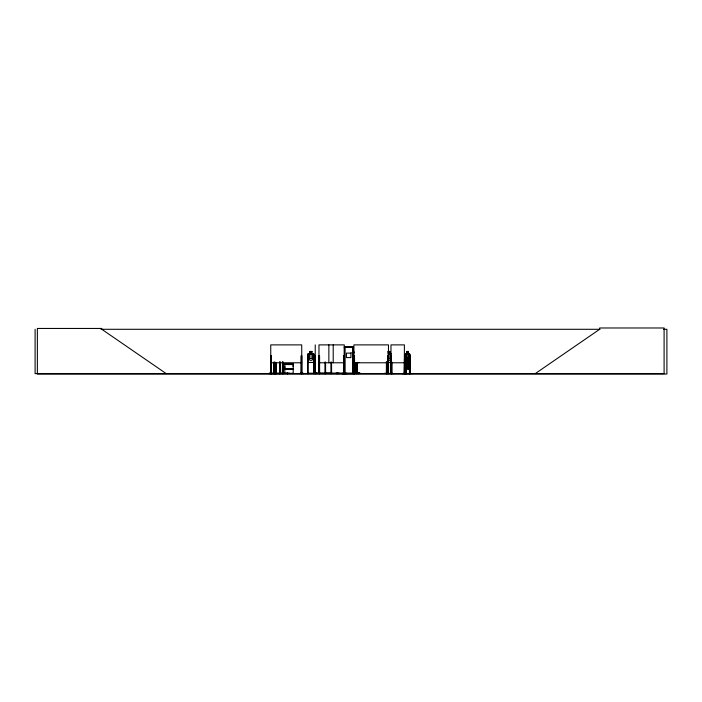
<?xml version="1.0" encoding="UTF-8"?>
<svg xmlns="http://www.w3.org/2000/svg" width="702" height="702" viewBox="0 0 702 702"><rect width="100%" height="100%" fill="white"/><g stroke="black" fill="none" stroke-linecap="round" stroke-linejoin="round"><path stroke-width="1.05" d="M284.828 366.619L284.828 368.673L284.819 364.557M293.182 366.619L293.182 364.557L283.459 364.557M353.448 356.502L353.448 352.808M352.457 361.907L353.475 361.934L352.448 362.083M352.483 362.723L353.51 362.574L352.483 362.557M274.956 367.409L275.693 367.409L275.658 362.653M275.114 362.644L274.824 364.408L275.596 364.399M405.747 369.322L409.275 369.322L409.784 367.128L409.88 354.405L409.406 353.632L408.388 353.632M409.275 369.322L409.784 367.128M405.396 359.599L405.914 357.406M409.836 360.31L409.336 362.434L405.905 362.434L405.414 354.413L405.94 353.632M409.371 362.504L409.933 360.319M276.079 365.207L276.334 362.443M321.367 373.306L308.248 373.174M280.344 373.306L280.23 362.065M384.398 373.306L393.866 373.587M388.364 373.587L388.487 344.884L353.922 344.884L353.983 373.639M314.215 360.319L313.461 362.504L308.292 362.504L307.616 360.319M408.388 351.43L409.09 358.546L407.564 362.478L406.274 360.337L407.265 362.952L406.397 365.514L407.59 363.46L408.836 365.4L407.88 362.96L408.854 360.337L406.949 360.31L406.204 358.546L406.958 351.43L408.45 351.43L408.45 353.632M352.685 373.569L352.685 346.806M352.913 373.596L353.053 346.806M354.449 373.596L354.334 362.451L354.264 373.631M354.729 373.306L352.957 373.552M307.441 373.587L307.502 372.99L308.248 372.99L308.248 373.639M324.815 373.552L324.886 372.99M353.106 373.552L353.194 346.806L344.252 346.806L353.053 346.946M275.026 364.426L275.395 362.39L275.939 364.408M353.711 357.257L354.212 357.493M405.344 361.232L405.817 360.442M344.392 373.508L344.287 344.884L318.98 344.884L318.936 373.639M535.222 373.639L599.666 329.291L599.666 327.983L664.101 327.983L664.101 373.639L35.1 373.639L35.1 329.291M352.974 364.689L353.931 365.61L352.694 366.058M358.862 362.653L352.86 362.767L352.887 361.109M388.136 373.596L387.969 355.756M268.998 373.596L293.199 373.464L293.182 369.498L283.459 369.498M352.702 364.136L353.913 364.636M352.729 364.715L353.238 364.698M352.974 352.123L354.475 352.114M352.939 360.846L353.08 361.302M100.983 329.291L599.999 329.291M663.609 329.291L666.9 329.291L666.9 374.017L37.364 374.017L37.364 328.448L101.808 328.448L101.808 329.291L166.242 373.639M344.252 347.323L353.194 347.367M311.942 351.5L309.889 351.5L309.889 353.703L308.783 354.44L308.783 358.546L309.889 360.31L311.942 360.31L313.039 358.546L313.039 354.44L311.942 353.703L312.013 351.43L309.81 351.43L309.81 353.632L308.318 353.632L307.616 354.413L307.643 373.639M388.232 351.5L389.935 351.5M406.949 351.5L408.397 351.5M388.531 351.869L389.592 351.869L389.592 352.606L388.531 352.606M350.921 353.115L346.446 353.115L346.446 357.581L350.921 357.581L350.921 353.115A174.377 6.134 -90 0 1 351.369 352.729M312.013 353.632L313.443 353.632L314.215 354.405L314.259 373.306M389.943 353.632L391.137 353.632M405.888 353.632L406.958 353.632M391.111 353.703L388.232 353.703L388.171 351.43L389.987 351.43L389.891 353.703L390.777 354.44L390.777 358.546L389.891 360.31L388.232 360.31M405.905 353.703L409.389 353.703M270.744 355.756L271.384 355.756L271.332 373.639M307.573 355.756L308.178 355.756L308.108 373.639M314.145 355.756L313.54 355.756L313.54 373.639L313.469 372.99L314.215 372.99M315.224 355.756L315.452 373.639M318.98 355.756L319.577 355.756L319.621 373.639M344.445 355.756L343.857 355.756L343.804 373.639M353.922 355.756L354.571 355.756M390.979 355.756L391.383 373.639M405.44 355.756L406.019 355.756L406.019 359.959M406.949 358.546L408.345 358.546M405.414 360.319L405.923 362.504M405.765 360.442L409.257 360.442L409.731 361.214M406.949 361.363L408.336 361.363L408.336 365.47L406.949 365.47L406.818 361.249L408.204 361.249L408.204 365.356L406.818 365.356M308.345 362.434L313.408 362.434M388.013 362.434L391.111 362.434M387.987 362.504L391.154 362.504M405.87 362.504L409.424 362.504M270.744 362.776L301.728 362.776M318.98 362.776L344.287 362.776M353.922 362.776L388.487 362.776M390.979 362.776L404.405 362.776M283.459 363.733L293.19 363.733M283.397 364.022L293.243 364.022M283.397 364.277L293.243 364.277M274.289 364.435L274.526 365.207L276.149 365.207M405.405 365.505L405.931 366.277M406.897 366.277L405.879 366.277L409.38 366.207L409.88 365.496L408.336 366.277L409.082 365.47L409.082 361.363L408.336 359.599L406.949 359.599L406.204 361.363L406.897 368.48L408.336 368.41L408.283 366.207M406.844 368.48L408.388 368.48M283.459 368.673L293.19 368.673L293.19 364.557M283.397 368.954L293.243 368.954M283.397 369.208L293.243 369.208M359.02 372.832L352.307 373.192M270.682 372.99L271.446 372.99L271.446 373.639M273.929 372.99L274.438 372.99M274.938 372.99L276.255 372.99M280.282 372.99L279.554 372.99L279.554 373.639M282.423 372.99L283.152 372.99M301.14 372.99L301.904 372.99M315.128 373.087L359.933 373.087L359.933 373.639L359.863 373.087M386.346 372.99L387.1 372.99L387.092 373.639M387.837 372.99L388.618 372.99M390.935 372.99L391.909 372.99L391.9 373.639M404.133 372.99L404.598 372.99M405.387 372.99L406.063 372.99M410.108 372.99L409.433 372.99L409.433 373.639L409.477 355.756L410.056 355.756L410.108 373.639M289.856 373.306L269.05 373.28L293.182 373.35M303.562 373.587L300.193 373.271L303.589 373.596M322.525 373.271L325.316 373.639M325.623 373.174L330.844 373.174M331.607 373.28L331.519 362.065M342.032 373.639L346.841 373.587M303.545 373.306L300.272 373.596M346.832 373.297L342.058 373.28M342.093 373.596L354.729 373.552L354.87 362.451M412.522 373.552L402.281 373.639M354.238 352.808L353.773 353.053M282.344 373.271L282.485 362.065M282.625 373.631L282.634 362.065M408.204 360.512L408.941 361.249L408.941 365.356L408.204 367.12L406.818 367.12L406.081 365.356L406.081 361.249L406.818 360.512L406.949 354.44L408.345 354.44L408.301 360.442M314.145 354.44L313.408 353.703L308.345 353.703L307.687 354.449L307.687 360.31M409.354 353.632L409.889 354.44L409.933 373.639M274.982 365.137L274.649 362.346M344.322 373.508L344.392 346.806M274.385 364.399L274.596 365.207M409.88 359.591L409.424 357.406L405.861 357.406L405.291 367.128L405.8 369.322M409.371 357.406L409.836 359.599M353.475 361.934L353.501 362.75M352.913 352.685L353.036 362.653M409.81 372.99L409.784 373.639M409.643 355.756L409.599 373.639M408.257 360.512L408.248 358.239L406.774 358.239L406.774 360.442M407.002 351.5L407.002 353.703M406.019 367.33L406.063 373.639M405.853 355.756L405.896 373.639M405.774 372.99L405.686 373.639M405.607 367.33L405.607 373.639M405.466 354.413L405.44 373.639M404.554 373.639L404.554 355.756L404.176 373.639M404.308 372.99L404.308 373.639L404.405 344.884L390.979 344.884L390.979 373.639M391.839 362.065L391.83 373.639M391.707 362.065L391.707 373.639M391.207 355.756L391.295 373.639M391.137 355.756L391.163 373.639M388.548 373.639L388.548 355.756L387.899 355.756L387.899 373.639M388.276 351.5L388.276 353.703M387.039 362.065L386.951 373.639M386.899 362.065L386.802 373.639M386.644 372.99L386.644 373.639M386.548 362.065L386.548 373.639M386.407 362.065L386.354 373.639M357.064 362.46L356.993 373.639M356.923 362.46L356.923 373.639M356.458 373.639L356.388 362.46L356.318 373.639M355.01 362.451L354.94 373.631M354.642 372.99L354.642 373.639L354.51 355.756M354.071 372.99L354.062 373.639M353.861 372.99L353.861 373.639M353.466 373.087L353.466 373.639M344.805 346.806L344.805 373.639L344.761 346.806M344.094 372.99L344.12 373.639M344.024 355.756L343.971 373.639M338.978 373.087L338.978 373.639M338.803 373.087L338.803 373.639M337.671 373.087L337.671 373.639M337.495 373.087L337.495 373.639M336.363 373.087L336.363 373.639M336.188 373.087L336.188 373.639M333.204 344.884L333.204 362.776M331.449 372.99L331.449 373.639M330.914 362.065L330.914 373.639M330.844 372.99L330.844 373.639M328.861 344.884L328.861 362.776M325.552 362.065L325.623 373.639M325.491 372.99L325.482 373.639M324.947 362.065L324.947 373.639M319.41 355.756L319.454 373.639M319.217 372.99L319.305 373.639M319.147 355.756L319.094 373.639M316.435 373.087L316.435 373.639M315.303 373.087L315.303 373.639M315.224 344.884L315.224 373.639M314.075 372.99L314.075 373.639M301.842 373.639L301.842 355.756L301.202 355.756L301.14 373.639M301.728 373.639L301.728 344.884L270.744 344.884L270.788 373.639L270.858 355.756M301.649 372.99L301.632 373.639M301.395 372.99L301.412 373.639M301.316 355.756L301.255 373.639M287.767 372.99L287.767 373.639M287.706 372.99L287.715 373.639M287.487 372.99L287.566 373.639M287.346 372.99L287.469 373.639M287.241 372.99L287.188 373.639M287.109 372.99L287.039 373.639M284.828 369.498L284.819 373.464M283.099 362.065L283.152 373.639M282.95 362.065L283.003 373.639M282.853 372.99L282.871 373.639M282.704 372.99L282.73 373.639M280.08 362.065L280.08 373.639L280.001 372.99M279.756 362.065L279.835 373.639M279.615 362.065L279.703 373.639M276.219 372.99L276.246 373.639L276.193 364.171M275.93 362.346L275.991 373.639L275.789 364.171M275.772 372.99L275.772 373.639M275.596 362.346L275.517 373.639M275.465 364.171L275.386 373.639M275.219 372.99L275.245 373.639M275.14 364.171L275.087 373.639M274.982 362.346L275 373.639M274.385 362.443L274.403 373.639M274.201 362.065L274.184 373.639M274.166 364.171L274.105 373.639M273.982 362.065L273.955 373.639M271.174 372.99L271.191 373.639M270.954 372.99L270.954 373.639M352.711 357.178A174.377 6.134 -90 0 1 353.571 364.733M311.574 351.869L310.258 351.869L310.258 352.606L311.574 352.606L311.574 351.869M408.09 351.869L407.195 351.869L407.195 352.606L408.09 352.606L408.09 351.869M311.942 354.44L309.889 354.44L309.889 358.546L311.942 358.546L311.942 354.44M389.891 354.44L388.232 354.44L388.232 358.546L389.891 358.546L389.891 354.44M407.95 358.678L407.063 358.678L407.063 359.415L407.95 359.415L407.95 358.678M408.09 367.304L407.195 367.304L407.195 368.041L408.09 368.041L408.09 367.304M358.731 373.639L358.731 373.087L358.634 373.639"/></g></svg>
